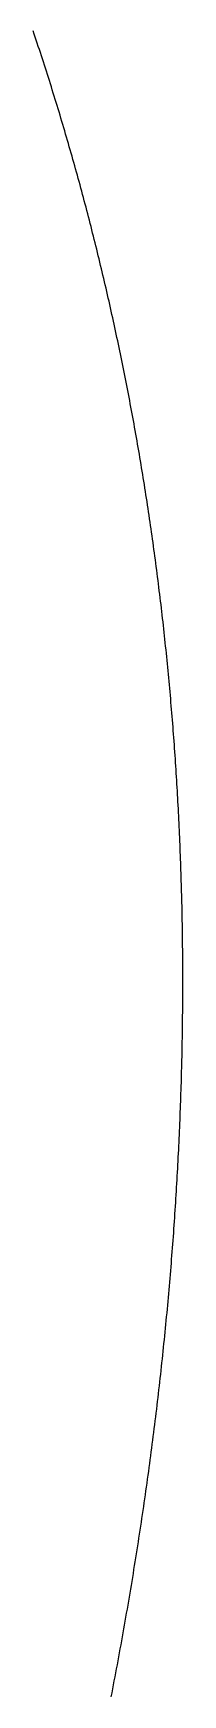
# Model space of a CAD drawing. Extents: x -14 to 315, y -179 to 16.
# Drawn here: x 217.02 to 217.77, y -110.01 to -101.7 of the extents above; entities that cross this region are included whole.
import ezdxf

# ---------------------------------------------------------------- set-up
doc = ezdxf.new("R2010")
doc.units = 0
doc.layers.add('BLACK', color=7, linetype='CONTINUOUS')

msp = doc.modelspace()

# ---------------------------------------------------------------- linework, layer by layer
at = {"layer": 'BLACK', "linetype": 'CONTINUOUS'}
for p, q in [((217.022658, -101.707408), (217.017449, -101.691975)), ((217.02785, -101.722851), (217.022658, -101.707408)), ((217.033024, -101.738306), (217.02785, -101.722851)), ((217.038181, -101.753772), (217.033024, -101.738306)), ((217.043322, -101.769251), (217.038181, -101.753772)), ((217.048444, -101.78474), (217.043322, -101.769251)), ((217.05355, -101.800242), (217.048444, -101.78474)), ((217.058638, -101.815754), (217.05355, -101.800242)), ((217.063709, -101.831279), (217.058638, -101.815754)), ((217.068763, -101.846814), (217.063709, -101.831279)), ((217.0738, -101.862362), (217.068763, -101.846814)), ((217.078819, -101.87792), (217.0738, -101.862362)), ((217.083821, -101.893491), (217.078819, -101.87792)), ((217.088805, -101.909072), (217.083821, -101.893491)), ((217.093772, -101.924665), (217.088805, -101.909072)), ((217.098722, -101.940269), (217.093772, -101.924665)), ((217.103655, -101.955886), (217.098722, -101.940269)), ((217.108569, -101.971512), (217.103655, -101.955886)), ((217.113467, -101.987152), (217.108569, -101.971512)), ((217.118347, -102.002801), (217.113467, -101.987152)), ((217.123211, -102.018464), (217.118347, -102.002801)), ((217.128056, -102.034136), (217.123211, -102.018464)), ((217.132884, -102.049821), (217.128056, -102.034136)), ((217.137695, -102.065516), (217.132884, -102.049821)), ((217.142488, -102.081223), (217.137695, -102.065516)), ((217.147264, -102.096941), (217.142488, -102.081223)), ((217.152022, -102.112671), (217.147264, -102.096941)), ((217.156763, -102.128412), (217.152022, -102.112671)), ((217.161486, -102.144165), (217.156763, -102.128412)), ((217.166192, -102.159928), (217.161486, -102.144165)), ((217.170881, -102.175703), (217.166192, -102.159928)), ((217.175551, -102.191489), (217.170881, -102.175703)), ((217.180205, -102.207287), (217.175551, -102.191489)), ((217.18484, -102.223095), (217.180205, -102.207287)), ((217.189459, -102.238916), (217.18484, -102.223095)), ((217.194059, -102.254746), (217.189459, -102.238916)), ((217.198643, -102.270589), (217.194059, -102.254746)), ((217.203208, -102.286442), (217.198643, -102.270589)), ((217.207756, -102.302308), (217.203208, -102.286442)), ((217.212287, -102.318183), (217.207756, -102.302308)), ((217.2168, -102.334071), (217.212287, -102.318183)), ((217.221295, -102.349969), (217.2168, -102.334071)), ((217.225772, -102.36588), (217.221295, -102.349969)), ((217.230232, -102.3818), (217.225772, -102.36588)), ((217.234675, -102.397733), (217.230232, -102.3818)), ((217.239099, -102.413675), (217.234675, -102.397733)), ((217.243506, -102.42963), (217.239099, -102.413675)), ((217.247896, -102.445595), (217.243506, -102.42963)), ((217.252267, -102.461572), (217.247896, -102.445595)), ((217.256621, -102.477559), (217.252267, -102.461572)), ((217.260958, -102.493559), (217.256621, -102.477559)), ((217.265276, -102.509568), (217.260958, -102.493559)), ((217.269577, -102.52559), (217.265276, -102.509568)), ((217.27386, -102.541621), (217.269577, -102.52559)), ((217.278125, -102.557665), (217.27386, -102.541621)), ((217.282373, -102.573719), (217.278125, -102.557665)), ((217.286603, -102.589785), (217.282373, -102.573719)), ((217.290815, -102.60586), (217.286603, -102.589785)), ((217.295009, -102.621949), (217.290815, -102.60586)), ((217.299185, -102.638046), (217.295009, -102.621949)), ((217.303344, -102.654157), (217.299185, -102.638046)), ((217.307485, -102.670276), (217.303344, -102.654157)), ((217.311608, -102.686409), (217.307485, -102.670276)), ((217.315713, -102.70255), (217.311608, -102.686409)), ((217.319801, -102.718705), (217.315713, -102.70255)), ((217.32387, -102.734868), (217.319801, -102.718705)), ((217.327922, -102.751044), (217.32387, -102.734868)), ((217.331956, -102.76723), (217.327922, -102.751044)), ((217.335972, -102.783428), (217.331956, -102.76723)), ((217.339969, -102.799636), (217.335972, -102.783428)), ((217.34395, -102.815856), (217.339969, -102.799636)), ((217.347912, -102.832085), (217.34395, -102.815856)), ((217.351856, -102.848327), (217.347912, -102.832085)), ((217.355782, -102.864578), (217.351856, -102.848327)), ((217.359691, -102.880842), (217.355782, -102.864578)), ((217.363581, -102.897115), (217.359691, -102.880842)), ((217.367454, -102.9134), (217.363581, -102.897115)), ((217.371308, -102.929695), (217.367454, -102.9134)), ((217.375145, -102.946002), (217.371308, -102.929695)), ((217.378963, -102.962319), (217.375145, -102.946002)), ((217.382764, -102.978648), (217.378963, -102.962319)), ((217.386546, -102.994986), (217.382764, -102.978648)), ((217.390311, -103.011336), (217.386546, -102.994986)), ((217.394057, -103.027696), (217.390311, -103.011336)), ((217.397786, -103.044068), (217.394057, -103.027696)), ((217.401496, -103.06045), (217.397786, -103.044068)), ((217.405189, -103.076844), (217.401496, -103.06045)), ((217.408863, -103.093247), (217.405189, -103.076844)), ((217.412519, -103.109662), (217.408863, -103.093247)), ((217.416157, -103.126087), (217.412519, -103.109662)), ((217.419777, -103.142524), (217.416157, -103.126087)), ((217.423379, -103.15897), (217.419777, -103.142524)), ((217.426963, -103.175428), (217.423379, -103.15897)), ((217.430528, -103.191896), (217.426963, -103.175428)), ((217.434076, -103.208376), (217.430528, -103.191896)), ((217.437605, -103.224865), (217.434076, -103.208376)), ((217.441116, -103.241366), (217.437605, -103.224865)), ((217.444609, -103.257877), (217.441116, -103.241366)), ((217.448084, -103.274399), (217.444609, -103.257877)), ((217.451541, -103.290931), (217.448084, -103.274399)), ((217.454979, -103.307475), (217.451541, -103.290931)), ((217.458399, -103.324029), (217.454979, -103.307475)), ((217.461802, -103.340594), (217.458399, -103.324029)), ((217.465185, -103.357169), (217.461802, -103.340594)), ((217.468551, -103.373755), (217.465185, -103.357169)), ((217.471898, -103.390351), (217.468551, -103.373755)), ((217.475227, -103.406959), (217.471898, -103.390351)), ((217.478538, -103.423577), (217.475227, -103.406959)), ((217.48183, -103.440206), (217.478538, -103.423577)), ((217.485104, -103.456844), (217.48183, -103.440206)), ((217.488361, -103.473495), (217.485104, -103.456844)), ((217.491598, -103.490154), (217.488361, -103.473495)), ((217.494817, -103.506826), (217.491598, -103.490154)), ((217.498018, -103.523507), (217.494817, -103.506826)), ((217.501201, -103.540199), (217.498018, -103.523507)), ((217.504365, -103.556901), (217.501201, -103.540199)), ((217.507511, -103.573615), (217.504365, -103.556901)), ((217.510639, -103.590338), (217.507511, -103.573615)), ((217.513748, -103.607073), (217.510639, -103.590338)), ((217.516838, -103.623817), (217.513748, -103.607073)), ((217.519911, -103.640573), (217.516838, -103.623817)), ((217.522965, -103.657338), (217.519911, -103.640573)), ((217.526001, -103.674116), (217.522965, -103.657338)), ((217.529018, -103.690902), (217.526001, -103.674116)), ((217.532016, -103.7077), (217.529018, -103.690902)), ((217.534996, -103.724507), (217.532016, -103.7077)), ((217.537958, -103.741326), (217.534996, -103.724507)), ((217.540902, -103.758154), (217.537958, -103.741326)), ((217.543827, -103.774994), (217.540902, -103.758154)), ((217.546733, -103.791843), (217.543827, -103.774994)), ((217.549621, -103.808704), (217.546733, -103.791843)), ((217.55249, -103.825573), (217.549621, -103.808704)), ((217.555341, -103.842455), (217.55249, -103.825573)), ((217.558173, -103.859346), (217.555341, -103.842455)), ((217.560987, -103.876248), (217.558173, -103.859346)), ((217.563782, -103.89316), (217.560987, -103.876248)), ((217.566559, -103.910083), (217.563782, -103.89316)), ((217.569317, -103.927015), (217.566559, -103.910083)), ((217.572057, -103.94396), (217.569317, -103.927015)), ((217.574778, -103.960913), (217.572057, -103.94396)), ((217.57748, -103.977877), (217.574778, -103.960913)), ((217.580164, -103.994851), (217.57748, -103.977877)), ((217.582829, -104.011837), (217.580164, -103.994851)), ((217.585476, -104.028831), (217.582829, -104.011837)), ((217.588104, -104.045837), (217.585476, -104.028831)), ((217.590713, -104.062853), (217.588104, -104.045837)), ((217.593304, -104.07988), (217.590713, -104.062853)), ((217.595875, -104.096915), (217.593304, -104.07988)), ((217.598429, -104.113963), (217.595875, -104.096915)), ((217.600963, -104.131019), (217.598429, -104.113963)), ((217.603479, -104.148087), (217.600963, -104.131019)), ((217.605977, -104.165164), (217.603479, -104.148087)), ((217.608455, -104.182253), (217.605977, -104.165164)), ((217.610915, -104.199351), (217.608455, -104.182253)), ((217.613356, -104.21646), (217.610915, -104.199351)), ((217.615778, -104.233578), (217.613356, -104.21646)), ((217.618182, -104.250708), (217.615778, -104.233578)), ((217.620567, -104.267846), (217.618182, -104.250708)), ((217.622933, -104.284996), (217.620567, -104.267846)), ((217.62528, -104.302155), (217.622933, -104.284996)), ((217.627609, -104.319326), (217.62528, -104.302155)), ((217.629918, -104.336505), (217.627609, -104.319326)), ((217.632209, -104.353696), (217.629918, -104.336505)), ((217.634481, -104.370896), (217.632209, -104.353696)), ((217.636734, -104.388108), (217.634481, -104.370896)), ((217.638969, -104.405328), (217.636734, -104.388108)), ((217.641184, -104.42256), (217.638969, -104.405328)), ((217.643381, -104.4398), (217.641184, -104.42256)), ((217.645559, -104.457052), (217.643381, -104.4398)), ((217.647718, -104.474313), (217.645559, -104.457052)), ((217.649858, -104.491586), (217.647718, -104.474313)), ((217.651979, -104.508867), (217.649858, -104.491586)), ((217.654081, -104.52616), (217.651979, -104.508867)), ((217.656164, -104.543461), (217.654081, -104.52616)), ((217.658229, -104.560774), (217.656164, -104.543461)), ((217.660274, -104.578096), (217.658229, -104.560774)), ((217.662301, -104.595429), (217.660274, -104.578096)), ((217.664308, -104.612771), (217.662301, -104.595429)), ((217.666297, -104.630124), (217.664308, -104.612771)), ((217.668267, -104.647486), (217.666297, -104.630124)), ((217.670217, -104.66486), (217.668267, -104.647486)), ((217.672149, -104.682242), (217.670217, -104.66486)), ((217.674061, -104.699636), (217.672149, -104.682242)), ((217.675955, -104.717038), (217.674061, -104.699636)), ((217.67783, -104.734452), (217.675955, -104.717038)), ((217.679685, -104.751874), (217.67783, -104.734452)), ((217.681522, -104.769308), (217.679685, -104.751874)), ((217.683339, -104.78675), (217.681522, -104.769308)), ((217.685138, -104.804204), (217.683339, -104.78675)), ((217.686917, -104.821667), (217.685138, -104.804204)), ((217.688677, -104.839141), (217.686917, -104.821667)), ((217.690418, -104.856623), (217.688677, -104.839141)), ((217.69214, -104.874117), (217.690418, -104.856623)), ((217.693843, -104.89162), (217.69214, -104.874117)), ((217.695527, -104.909133), (217.693843, -104.89162)), ((217.697191, -104.926656), (217.695527, -104.909133)), ((217.698837, -104.94419), (217.697191, -104.926656)), ((217.700463, -104.961732), (217.698837, -104.94419)), ((217.702071, -104.979286), (217.700463, -104.961732)), ((217.703658, -104.996848), (217.702071, -104.979286)), ((217.705227, -105.014422), (217.703658, -104.996848)), ((217.706777, -105.032004), (217.705227, -105.014422)), ((217.708307, -105.049597), (217.706777, -105.032004)), ((217.709819, -105.067199), (217.708307, -105.049597)), ((217.711311, -105.084813), (217.709819, -105.067199)), ((217.712783, -105.102434), (217.711311, -105.084813)), ((217.714237, -105.120068), (217.712783, -105.102434)), ((217.715671, -105.137709), (217.714237, -105.120068)), ((217.717086, -105.155362), (217.715671, -105.137709)), ((217.718482, -105.173023), (217.717086, -105.155362)), ((217.719858, -105.190696), (217.718482, -105.173023)), ((217.721215, -105.208377), (217.719858, -105.190696)), ((217.722553, -105.22607), (217.721215, -105.208377)), ((217.723872, -105.24377), (217.722553, -105.22607)), ((217.725171, -105.261482), (217.723872, -105.24377)), ((217.726451, -105.279203), (217.725171, -105.261482)), ((217.727711, -105.296935), (217.726451, -105.279203)), ((217.728952, -105.314675), (217.727711, -105.296935)), ((217.730174, -105.332426), (217.728952, -105.314675)), ((217.731377, -105.350186), (217.730174, -105.332426)), ((217.73256, -105.367957), (217.731377, -105.350186)), ((217.733723, -105.385737), (217.73256, -105.367957)), ((217.734868, -105.403527), (217.733723, -105.385737)), ((217.735992, -105.421326), (217.734868, -105.403527)), ((217.737098, -105.439136), (217.735992, -105.421326)), ((217.738184, -105.456955), (217.737098, -105.439136)), ((217.73925, -105.474785), (217.738184, -105.456955)), ((217.740297, -105.492623), (217.73925, -105.474785)), ((217.741325, -105.510472), (217.740297, -105.492623)), ((217.742333, -105.52833), (217.741325, -105.510472)), ((217.743322, -105.546198), (217.742333, -105.52833)), ((217.744291, -105.564075), (217.743322, -105.546198)), ((217.745241, -105.581964), (217.744291, -105.564075)), ((217.746171, -105.59986), (217.745241, -105.581964)), ((217.747082, -105.617768), (217.746171, -105.59986)), ((217.747973, -105.635684), (217.747082, -105.617768)), ((217.748844, -105.653611), (217.747973, -105.635684)), ((217.749696, -105.671546), (217.748844, -105.653611)), ((217.750529, -105.689493), (217.749696, -105.671546)), ((217.751341, -105.707447), (217.750529, -105.689493)), ((217.752135, -105.725413), (217.751341, -105.707447)), ((217.752908, -105.743387), (217.752135, -105.725413)), ((217.753663, -105.761373), (217.752908, -105.743387)), ((217.754397, -105.779366), (217.753663, -105.761373)), ((217.755112, -105.79737), (217.754397, -105.779366)), ((217.755807, -105.815383), (217.755112, -105.79737)), ((217.756483, -105.833407), (217.755807, -105.815383)), ((217.757138, -105.851439), (217.756483, -105.833407)), ((217.757775, -105.869482), (217.757138, -105.851439)), ((217.758391, -105.887533), (217.757775, -105.869482)), ((217.758988, -105.905596), (217.758391, -105.887533)), ((217.759565, -105.923666), (217.758988, -105.905596)), ((217.760123, -105.941748), (217.759565, -105.923666)), ((217.760661, -105.959837), (217.760123, -105.941748)), ((217.761179, -105.977938), (217.760661, -105.959837)), ((217.761677, -105.996047), (217.761179, -105.977938)), ((217.762155, -106.014167), (217.761677, -105.996047)), ((217.762614, -106.032295), (217.762155, -106.014167)), ((217.763053, -106.050434), (217.762614, -106.032295)), ((217.763473, -106.068581), (217.763053, -106.050434)), ((217.763872, -106.086739), (217.763473, -106.068581)), ((217.764252, -106.104906), (217.763872, -106.086739)), ((217.764612, -106.123083), (217.764252, -106.104906)), ((217.764952, -106.141268), (217.764612, -106.123083)), ((217.765272, -106.159465), (217.764952, -106.141268)), ((217.765572, -106.177669), (217.765272, -106.159465)), ((217.765853, -106.195884), (217.765572, -106.177669)), ((217.766113, -106.214108), (217.765853, -106.195884)), ((217.766354, -106.232342), (217.766113, -106.214108)), ((217.766575, -106.250585), (217.766354, -106.232342)), ((217.766776, -106.268838), (217.766575, -106.250585)), ((217.766957, -106.2871), (217.766776, -106.268838)), ((217.767119, -106.305372), (217.766957, -106.2871)), ((217.76726, -106.323653), (217.767119, -106.305372)), ((217.767381, -106.341944), (217.76726, -106.323653)), ((217.767483, -106.360244), (217.767381, -106.341944)), ((217.767564, -106.378554), (217.767483, -106.360244)), ((217.767626, -106.396872), (217.767564, -106.378554)), ((217.767667, -106.415201), (217.767626, -106.396872)), ((217.767689, -106.433539), (217.767667, -106.415201)), ((217.767691, -106.451887), (217.767689, -106.433539)), ((217.767398, -106.543764), (217.767497, -106.52537)), ((217.767497, -106.52537), (217.767575, -106.506985)), ((217.767575, -106.506985), (217.767634, -106.48861)), ((217.767634, -106.48861), (217.767672, -106.470243)), ((217.767672, -106.470243), (217.767691, -106.451887)), ((217.766804, -106.617436), (217.766982, -106.599005)), ((217.766982, -106.599005), (217.767141, -106.580581)), ((217.767141, -106.580581), (217.76728, -106.562169)), ((217.76728, -106.562169), (217.767398, -106.543764)), ((217.765608, -106.709738), (217.765887, -106.691258)), ((217.765887, -106.691258), (217.766147, -106.672789)), ((217.766147, -106.672789), (217.766386, -106.654329)), ((217.766386, -106.654329), (217.766605, -106.635878)), ((217.766605, -106.635878), (217.766804, -106.617436)), ((217.764289, -106.783747), (217.764649, -106.76523)), ((217.764649, -106.76523), (217.764989, -106.746724)), ((217.764989, -106.746724), (217.765308, -106.728226)), ((217.765308, -106.728226), (217.765608, -106.709738)), ((217.762186, -106.876468), (217.762647, -106.857906)), ((217.762647, -106.857906), (217.763088, -106.839352)), ((217.763088, -106.839352), (217.763508, -106.820808)), ((217.763508, -106.820808), (217.763909, -106.802272)), ((217.763909, -106.802272), (217.764289, -106.783747)), ((217.760139, -106.950813), (217.760681, -106.932213)), ((217.760681, -106.932213), (217.761203, -106.913622)), ((217.761203, -106.913622), (217.761705, -106.895041)), ((217.761705, -106.895041), (217.762186, -106.876468)), ((217.757124, -107.043953), (217.757768, -107.025306)), ((217.757768, -107.025306), (217.758391, -107.00667)), ((217.758391, -107.00667), (217.758994, -106.988041)), ((217.758994, -106.988041), (217.759577, -106.969423)), ((217.759577, -106.969423), (217.760139, -106.950813)), ((217.754346, -107.118632), (217.755071, -107.099948)), ((217.755071, -107.099948), (217.755776, -107.081274)), ((217.755776, -107.081274), (217.75646, -107.062608)), ((217.75646, -107.062608), (217.757124, -107.043953)), ((217.751243, -107.193458), (217.752049, -107.174737)), ((217.752049, -107.174737), (217.752835, -107.156026)), ((217.752835, -107.156026), (217.753601, -107.137324)), ((217.753601, -107.137324), (217.754346, -107.118632)), ((217.746903, -107.287197), (217.747812, -107.268431)), ((217.747812, -107.268431), (217.7487, -107.249674)), ((217.7487, -107.249674), (217.749568, -107.230926)), ((217.749568, -107.230926), (217.750416, -107.212187)), ((217.750416, -107.212187), (217.751243, -107.193458)), ((217.743063, -107.362354), (217.744054, -107.343552)), ((217.744054, -107.343552), (217.745024, -107.324757)), ((217.745024, -107.324757), (217.745974, -107.305973)), ((217.745974, -107.305973), (217.746903, -107.287197)), ((217.737802, -107.456508), (217.738895, -107.437658)), ((217.738895, -107.437658), (217.739968, -107.418819)), ((217.739968, -107.418819), (217.74102, -107.399988)), ((217.74102, -107.399988), (217.742052, -107.381167)), ((217.742052, -107.381167), (217.743063, -107.362354)), ((217.733223, -107.531995), (217.734398, -107.513109)), ((217.734398, -107.513109), (217.735553, -107.494233)), ((217.735553, -107.494233), (217.736688, -107.475365)), ((217.736688, -107.475365), (217.737802, -107.456508)), ((217.727035, -107.626557), (217.728314, -107.607627)), ((217.728314, -107.607627), (217.729572, -107.588705)), ((217.729572, -107.588705), (217.730809, -107.569793)), ((217.730809, -107.569793), (217.732026, -107.550888)), ((217.732026, -107.550888), (217.733223, -107.531995)), ((217.721713, -107.702372), (217.723074, -107.683405)), ((217.723074, -107.683405), (217.724415, -107.664446)), ((217.724415, -107.664446), (217.725735, -107.645498)), ((217.725735, -107.645498), (217.727035, -107.626557)), ((217.716059, -107.778331), (217.717504, -107.759328)), ((217.717504, -107.759328), (217.718927, -107.740334)), ((217.718927, -107.740334), (217.72033, -107.721349)), ((217.72033, -107.721349), (217.721713, -107.702372)), ((217.708525, -107.873485), (217.710074, -107.854436)), ((217.710074, -107.854436), (217.711601, -107.835397)), ((217.711601, -107.835397), (217.713108, -107.816365)), ((217.713108, -107.816365), (217.714594, -107.797344)), ((217.714594, -107.797344), (217.716059, -107.778331)), ((217.702124, -107.94977), (217.703756, -107.930685)), ((217.703756, -107.930685), (217.705366, -107.911609)), ((217.705366, -107.911609), (217.706956, -107.892542)), ((217.706956, -107.892542), (217.708525, -107.873485)), ((217.695389, -108.026199), (217.697104, -108.007077)), ((217.697104, -108.007077), (217.698798, -107.987966)), ((217.698798, -107.987966), (217.700471, -107.968863)), ((217.700471, -107.968863), (217.702124, -107.94977)), ((217.6865, -108.121936), (217.68832, -108.102771)), ((217.68832, -108.102771), (217.690118, -108.083614)), ((217.690118, -108.083614), (217.691896, -108.064467)), ((217.691896, -108.064467), (217.693653, -108.045328)), ((217.693653, -108.045328), (217.695389, -108.026199)), ((217.679012, -108.198688), (217.680916, -108.179487)), ((217.680916, -108.179487), (217.682798, -108.160294)), ((217.682798, -108.160294), (217.68466, -108.141111)), ((217.68466, -108.141111), (217.6865, -108.121936)), ((217.671189, -108.275583), (217.673176, -108.256347)), ((217.673176, -108.256347), (217.675142, -108.237118)), ((217.675142, -108.237118), (217.677088, -108.217899)), ((217.677088, -108.217899), (217.679012, -108.198688)), ((217.660936, -108.371903), (217.663028, -108.352621)), ((217.663028, -108.352621), (217.6651, -108.333348)), ((217.6651, -108.333348), (217.667151, -108.314084)), ((217.667151, -108.314084), (217.66918, -108.29483)), ((217.66918, -108.29483), (217.671189, -108.275583)), ((217.652354, -108.449118), (217.654531, -108.429801)), ((217.654531, -108.429801), (217.656687, -108.410493)), ((217.656687, -108.410493), (217.658822, -108.391193)), ((217.658822, -108.391193), (217.660936, -108.371903)), ((217.643434, -108.526476), (217.645695, -108.507123)), ((217.645695, -108.507123), (217.647936, -108.487779)), ((217.647936, -108.487779), (217.650155, -108.468444)), ((217.650155, -108.468444), (217.652354, -108.449118)), ((217.631807, -108.623371), (217.634175, -108.603975)), ((217.634175, -108.603975), (217.636522, -108.584586)), ((217.636522, -108.584586), (217.638847, -108.565208)), ((217.638847, -108.565208), (217.641151, -108.545837)), ((217.641151, -108.545837), (217.643434, -108.526476)), ((217.622124, -108.701047), (217.624577, -108.681616)), ((217.624577, -108.681616), (217.627008, -108.662192)), ((217.627008, -108.662192), (217.629418, -108.642778)), ((217.629418, -108.642778), (217.631807, -108.623371)), ((217.6121, -108.778864), (217.614638, -108.759397)), ((217.614638, -108.759397), (217.617155, -108.739938)), ((217.617155, -108.739938), (217.61965, -108.720489)), ((217.61965, -108.720489), (217.622124, -108.701047)), ((217.601736, -108.856822), (217.604359, -108.83732)), ((217.604359, -108.83732), (217.606961, -108.817825)), ((217.606961, -108.817825), (217.609541, -108.798341)), ((217.609541, -108.798341), (217.6121, -108.778864)), ((217.588299, -108.954467), (217.591029, -108.93492)), ((217.591029, -108.93492), (217.593738, -108.915382)), ((217.593738, -108.915382), (217.596425, -108.895853)), ((217.596425, -108.895853), (217.599091, -108.876334)), ((217.599091, -108.876334), (217.601736, -108.856822)), ((217.577164, -109.032739), (217.57998, -109.013158)), ((217.57998, -109.013158), (217.582774, -108.993586)), ((217.582774, -108.993586), (217.585547, -108.974021)), ((217.585547, -108.974021), (217.588299, -108.954467)), ((217.565686, -109.111152), (217.568588, -109.091535)), ((217.568588, -109.091535), (217.571468, -109.071928)), ((217.571468, -109.071928), (217.574327, -109.052329)), ((217.574327, -109.052329), (217.577164, -109.032739)), ((217.553863, -109.189704), (217.556851, -109.170053)), ((217.556851, -109.170053), (217.559818, -109.150411)), ((217.559818, -109.150411), (217.562763, -109.130777)), ((217.562763, -109.130777), (217.565686, -109.111152)), ((217.5386, -109.28809), (217.541696, -109.268396)), ((217.541696, -109.268396), (217.54477, -109.248709)), ((217.54477, -109.248709), (217.547823, -109.229033)), ((217.547823, -109.229033), (217.550854, -109.209364)), ((217.550854, -109.209364), (217.553863, -109.189704)), ((217.526001, -109.366954), (217.529183, -109.347226)), ((217.529183, -109.347226), (217.532344, -109.327505)), ((217.532344, -109.327505), (217.535483, -109.307793)), ((217.535483, -109.307793), (217.5386, -109.28809)), ((217.513055, -109.445957), (217.516324, -109.426194)), ((217.516324, -109.426194), (217.519571, -109.406439)), ((217.519571, -109.406439), (217.522797, -109.386693)), ((217.522797, -109.386693), (217.526001, -109.366954)), ((217.499761, -109.525099), (217.503117, -109.505301)), ((217.503117, -109.505301), (217.506451, -109.485511)), ((217.506451, -109.485511), (217.509764, -109.46573)), ((217.509764, -109.46573), (217.513055, -109.445957)), ((217.48612, -109.604378), (217.489563, -109.584546)), ((217.489563, -109.584546), (217.492984, -109.564721)), ((217.492984, -109.564721), (217.496384, -109.544906)), ((217.496384, -109.544906), (217.499761, -109.525099)), ((217.468578, -109.703671), (217.47213, -109.683795)), ((217.47213, -109.683795), (217.47566, -109.663928)), ((217.47566, -109.663928), (217.479169, -109.644069)), ((217.479169, -109.644069), (217.482655, -109.62422)), ((217.482655, -109.62422), (217.48612, -109.604378)), ((217.454151, -109.783259), (217.45779, -109.763349)), ((217.45779, -109.763349), (217.461408, -109.743448)), ((217.461408, -109.743448), (217.465004, -109.723555)), ((217.465004, -109.723555), (217.468578, -109.703671)), ((217.439373, -109.862985), (217.443101, -109.84304)), ((217.443101, -109.84304), (217.446806, -109.823105)), ((217.446806, -109.823105), (217.450489, -109.803177)), ((217.450489, -109.803177), (217.454151, -109.783259)), ((217.424245, -109.942847), (217.42806, -109.922868)), ((217.42806, -109.922868), (217.431853, -109.902899)), ((217.431853, -109.902899), (217.435624, -109.882937)), ((217.435624, -109.882937), (217.439373, -109.862985)), ((217.408764, -110.022845), (217.412667, -110.002832)), ((217.412667, -110.002832), (217.416548, -109.982829)), ((217.416548, -109.982829), (217.420408, -109.962833)), ((217.420408, -109.962833), (217.424245, -109.942847))]:
    msp.add_line(p, q, dxfattribs=at)

doc.saveas('drawing.dxf')
